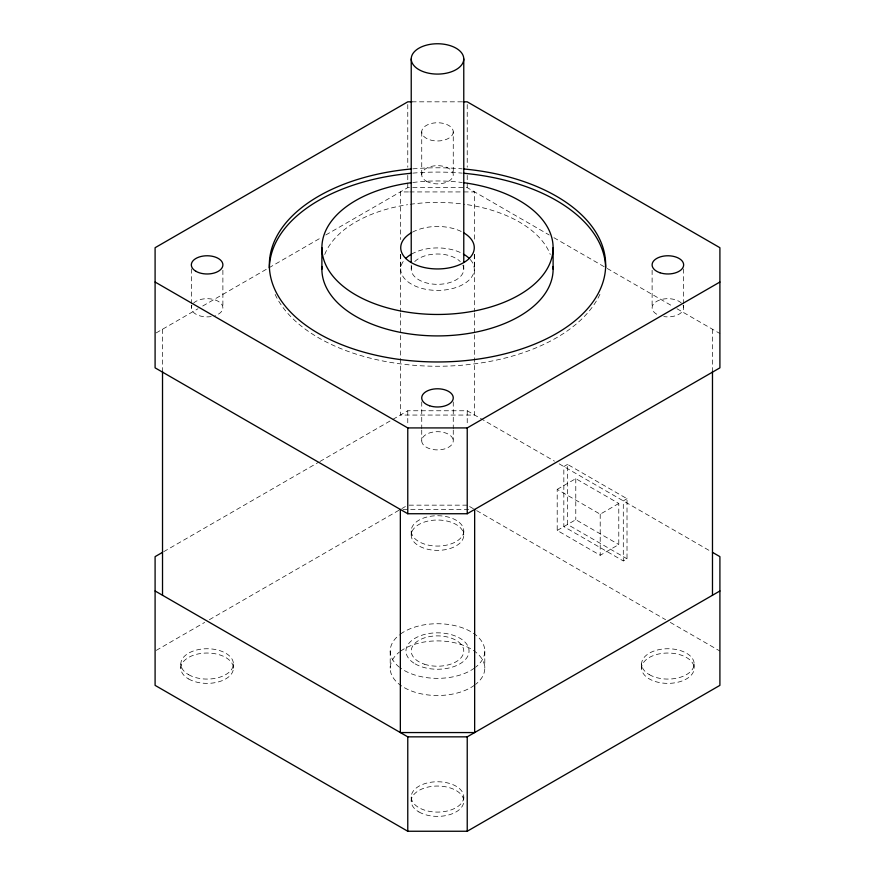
<?xml version="1.0" encoding="UTF-8"?>
<svg xmlns="http://www.w3.org/2000/svg" width="875" height="875" viewBox="0 0 875 875"><rect width="100%" height="100%" fill="white"/><g stroke="black" fill="none" stroke-linecap="round" stroke-linejoin="round"><path stroke-width="0.66" stroke-dasharray="4.38 3.28" d="M156.155 332.916L198.023 308.744M202.748 306.009L267.827 268.439M269.008 267.761L321.07 237.705M325.806 234.97L407.772 187.644L467.228 187.644L549.194 234.97M163.713 551.677L318.708 462.186M319.889 461.508L407.772 410.758L467.228 410.758L554.455 461.125M156.275 650.355L204.684 622.409M209.409 619.686L400.684 509.25M401.866 508.572L405.409 506.527M567.558 464.395L563.839 466.539L563.839 526.608L623.295 560.941L627.014 558.797L627.014 498.717L567.558 464.395L567.558 524.464L627.014 558.797M557.2 489.366L575.783 478.647L618.789 503.475L618.789 544.545L600.206 555.275L557.2 530.447L557.2 489.366L600.206 514.194L618.789 503.475M557.2 530.447L575.783 519.717L618.789 544.545M627.014 498.717L623.295 500.872L623.295 560.941M411.83 101.828L463.17 101.828M408.45 191.931L400.345 191.931L400.345 239.553M409.795 191.931L462.503 191.931M463.848 191.931L474.655 191.931L474.655 239.553M409.128 505.159L467.228 505.159M403.047 509.447L471.953 509.447M553.93 237.705L605.992 267.761M607.173 268.439L672.252 306.009M676.977 308.744L719.906 333.528M559.147 463.827L711.298 551.677M469.591 506.527L475.497 509.928M476.678 510.617L665.591 619.686M670.316 622.409L719.906 651.044M712.48 329.241L712.48 372.148M694.159 663.917L694.159 668.205A26.272 15.17 0 0 1 654.752 681.341A26.272 15.17 0 0 1 654.752 655.069A26.272 15.17 0 0 1 694.159 668.205M683.648 268.898L683.648 303.756M683.648 305.102L683.648 307.781M652.116 270.244L652.116 307.781M641.605 663.917L641.605 668.205M600.206 514.194L600.206 555.275M575.783 478.647L575.783 519.717M484.794 651.044L484.794 668.205M474.655 254.516L474.655 311.653M474.655 313.02L474.655 333.43M474.655 334.786L474.655 415.056L400.345 415.056L400.345 334.786M474.283 254.417L474.283 269.161M467.228 104.552L467.228 167.213M467.228 175.383L467.228 187.644M467.228 410.758L467.228 425.6M463.772 265.07L463.772 269.161M463.772 530.906A26.272 15.17 0 0 1 424.364 544.042A26.272 15.17 0 0 1 424.364 517.77A26.272 15.17 0 0 1 463.772 530.906L463.772 535.194A26.272 15.17 0 0 1 424.364 548.33A26.272 15.17 0 0 1 424.364 522.058A26.272 15.17 0 0 1 463.772 535.194M463.772 796.928A26.272 15.17 0 0 1 424.364 810.064A26.272 15.17 0 0 1 424.364 783.792A26.272 15.17 0 0 1 463.772 796.928L463.772 801.216M453.261 131.863A15.761 9.1 0 0 1 429.614 139.748A15.761 9.1 0 0 1 429.614 123.977A15.761 9.1 0 0 1 453.261 131.863L453.261 174.77M453.261 401.909L453.261 428.728M453.261 430.062L453.261 440.792A15.761 9.1 0 0 1 429.614 448.678A15.761 9.1 0 0 1 429.614 432.906A15.761 9.1 0 0 1 453.261 440.792M421.739 131.863L421.739 174.77M421.739 401.909L421.739 428.728M421.739 430.062L421.739 440.792M411.228 265.07L411.228 269.161M411.228 530.906L411.228 535.194M411.228 796.928L411.228 801.216M407.772 104.552L407.772 167.213M407.772 175.383L407.772 187.644M407.772 410.758L407.772 425.6M400.717 254.417L400.717 269.161M400.345 254.516L400.345 311.653M400.345 313.02L400.345 333.43M390.206 651.044L390.206 668.205M233.395 663.917L233.395 668.205M222.884 270.244L222.884 307.781M191.352 268.898L191.352 303.756M191.352 305.102L191.352 307.781M180.841 663.917L180.841 668.205M162.52 329.241L162.52 372.148M683.112 305.43A15.761 9.1 0 0 1 663.808 316.575M656.731 314.223A15.761 9.1 0 0 1 658.284 300.562A15.761 9.1 0 0 1 681.538 303.231M412.814 168.842A168.164 97.092 0 0 1 462.186 168.842M599.933 294.295A168.164 97.092 0 0 1 435.203 366.242A168.164 97.092 0 0 1 273.941 291.725M412.814 173.13A168.164 97.092 0 0 1 462.186 173.13M473.342 650.387A47.294 27.311 0 0 1 475.552 684.414M474.469 685.234A47.294 27.311 0 0 1 404.053 687.509M401.658 686.022A47.294 27.311 0 0 1 399.448 651.995M400.531 651.175A47.294 27.311 0 0 1 470.947 648.9M324.723 254.483A115.609 66.752 0 0 1 407.575 204.695M410.222 204.302A115.609 66.752 0 0 1 464.778 204.302M467.425 204.695A115.609 66.752 0 0 1 550.277 254.483M412.891 182.492A115.609 66.752 0 0 1 462.109 182.492M412.475 232.148A36.783 21.241 0 0 1 463.509 232.695M473.342 633.227A47.294 27.311 0 0 1 475.552 667.253M474.469 668.073A47.294 27.311 0 0 1 400.531 668.073M399.448 667.253A47.294 27.311 0 0 1 399.448 634.834M400.531 634.014A47.294 27.311 0 0 1 470.947 631.728M462.875 265.234A26.272 15.17 0 0 1 437.5 284.331A26.272 15.17 0 0 1 412.125 265.234M414.75 261.581A26.272 15.17 0 0 1 460.25 261.581M470.269 259.514A36.783 21.241 0 0 1 437.5 290.402A36.783 21.241 0 0 1 404.731 259.514M411.491 254.144A36.783 21.241 0 0 1 463.509 254.144M193.463 303.231A15.761 9.1 0 0 1 218.269 301.35A15.761 9.1 0 0 1 214.998 315.667M211.192 316.575A15.761 9.1 0 0 1 191.887 305.43M418.917 811.945A26.272 15.17 0 0 0 462.875 805.142A26.272 15.17 0 0 0 430.697 786.559A26.272 15.17 0 0 0 418.917 811.945M188.541 678.934A26.272 15.17 0 0 0 232.498 672.131A26.272 15.17 0 0 0 200.32 653.548A26.272 15.17 0 0 0 188.541 678.934M415.209 663.917A31.533 18.2 0 0 0 467.961 655.758A31.533 18.2 0 0 0 429.341 633.456A31.533 18.2 0 0 0 415.209 663.917M426.355 181.213A15.761 9.1 0 0 0 452.725 177.133A15.761 9.1 0 0 0 433.42 165.977A15.761 9.1 0 0 0 426.355 181.213M649.305 674.636A26.272 15.17 0 0 0 693.263 667.844A26.272 15.17 0 0 0 661.084 649.261A26.272 15.17 0 0 0 649.305 674.636M188.541 674.636A26.272 15.17 0 0 0 232.498 667.844A26.272 15.17 0 0 0 200.32 649.261A26.272 15.17 0 0 0 188.541 674.636M424.364 664.18A26.272 15.17 0 0 0 463.772 651.044A26.272 15.17 0 0 0 424.364 637.908A26.272 15.17 0 0 0 424.364 664.18"/><path stroke-width="1.31" d="M162.52 552.355L155.094 556.642L155.094 685.366L407.772 831.25L467.228 831.25L719.906 685.366L719.906 556.642L712.48 552.355M155.094 282.034L407.772 427.919L467.228 427.919L719.906 282.034M411.83 101.828L407.772 101.828L155.094 247.712L155.094 367.85L407.772 513.734L467.228 513.734L719.906 367.85L719.906 247.712L467.228 101.828L463.17 101.828M155.094 590.975L407.772 736.848L467.228 736.848L719.906 590.975M712.48 371.416L712.48 595.263M553.109 247.712L553.109 269.161M474.655 509.447L474.655 732.561L400.345 732.561L400.345 509.447M467.228 427.919L467.228 513.734M467.228 736.848L467.228 831.25M463.772 58.92A26.272 15.17 0 0 1 424.364 72.056A26.272 15.17 0 0 1 424.364 45.784A26.272 15.17 0 0 1 463.772 58.92L463.772 262.336M411.228 58.92L411.228 262.336M407.772 427.919L407.772 513.734M407.772 736.848L407.772 831.25M321.891 247.712L321.891 269.161M162.52 371.416L162.52 595.263M463.553 168.962A168.164 97.092 0 0 1 578.583 317.713A168.164 97.092 0 0 1 296.417 317.713A168.164 97.092 0 0 1 411.447 168.962M269.358 267.837A168.164 97.092 0 0 1 411.447 173.25M463.553 173.25A168.164 97.092 0 0 1 605.642 267.837M553.022 266.492A115.609 66.752 0 0 1 437.5 335.913A115.609 66.752 0 0 1 321.978 266.492M463.444 182.667A115.609 66.752 0 0 1 532.984 285.348A115.609 66.752 0 0 1 342.016 285.348A115.609 66.752 0 0 1 411.556 182.667M463.509 232.695A36.783 21.241 0 0 1 463.509 262.73A36.783 21.241 0 0 1 411.491 262.73A36.783 21.241 0 0 1 411.491 232.695M405.639 258.552A36.783 21.241 0 0 1 411.491 254.144M463.509 254.144A36.783 21.241 0 0 1 469.361 258.552M660.002 272.759A15.761 9.1 0 0 0 683.648 264.873A15.761 9.1 0 0 0 660.002 256.988A15.761 9.1 0 0 0 660.002 272.759M195.967 271.316A15.761 9.1 0 0 0 222.348 267.236A15.761 9.1 0 0 0 203.033 256.08A15.761 9.1 0 0 0 195.967 271.316M429.614 405.77A15.761 9.1 0 0 0 453.261 397.884A15.761 9.1 0 0 0 429.614 389.998A15.761 9.1 0 0 0 429.614 405.77"/></g></svg>
